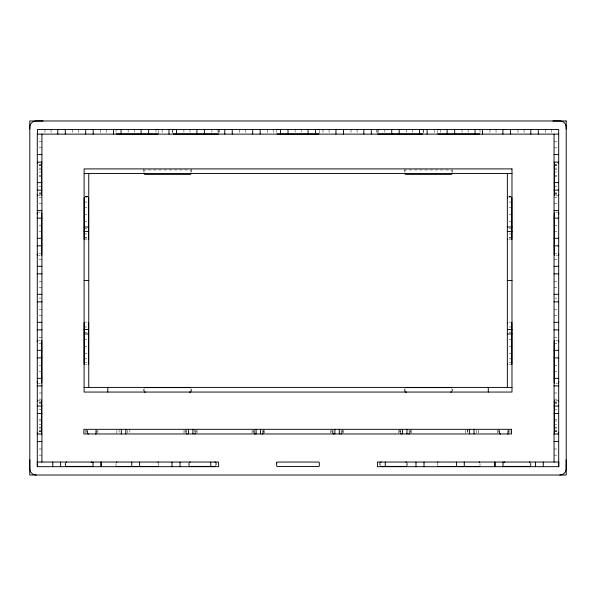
<?xml version="1.0" encoding="UTF-8"?>
<svg xmlns="http://www.w3.org/2000/svg" width="596" height="596" viewBox="0 0 596 596"><rect width="100%" height="100%" fill="white"/><g stroke="black" fill="none" stroke-linecap="round" stroke-linejoin="round"><path stroke-width="0.45" stroke-dasharray="2.98 2.23" d="M96.641 432.845L96.641 430.729M195.831 432.793L195.831 430.744M263.454 432.815L263.454 430.722M342.074 432.845L342.074 430.729M410.018 432.83L410.018 430.752M508.679 432.875L508.679 430.737M39.142 141.706L41.921 141.706M554.057 141.706L556.835 141.706M39.142 147.823L41.921 147.823M554.057 147.823L556.835 147.823M39.142 164.407L40.997 164.407M554.98 164.407L556.835 164.407M39.142 165.055L40.997 165.055M554.98 165.055L556.835 165.055M39.142 165.748L40.997 165.748M554.98 165.748L556.835 165.748M39.142 168.102L40.997 168.102M554.98 168.102L556.835 168.102M39.142 169.577L41.921 169.577M554.057 169.577L556.835 169.577M39.142 171.983L40.997 171.983M554.98 171.983L556.835 171.983M39.142 175.701L41.921 175.701M554.057 175.701L556.835 175.701M39.142 176.781L40.997 176.781M554.98 176.781L556.835 176.781M39.142 186.675L40.997 186.675M554.98 186.675L556.835 186.675M39.142 192.91L40.997 192.91M554.98 192.91L556.835 192.91M39.142 193.581L40.997 193.581M554.98 193.581L556.835 193.581M39.142 194.169L40.997 194.169M554.98 194.169L556.835 194.169M38.554 195.786L40.178 195.786M555.837 195.786L557.431 195.786M85.049 196.188L88.759 196.188M507.345 196.188L511.063 196.188M85.049 196.3L88.759 196.3M509.207 196.3L511.063 196.3M85.049 196.464L88.759 196.464M509.207 196.464L511.063 196.464M85.049 196.673L88.759 196.673M509.207 196.673L511.063 196.673M85.533 197.164L87.061 197.164M508.939 197.164L510.467 197.164M39.142 197.589L41.921 197.589M554.057 197.589L556.835 197.589M85.049 202.066L86.904 202.066M509.207 202.066L511.063 202.066M39.142 203.713L41.921 203.713M554.057 203.713L556.835 203.713M85.049 207.579L86.904 207.579M509.207 207.579L511.063 207.579M38.666 212.779L40.193 212.779M555.815 212.779L557.32 212.779M85.049 214.389L86.904 214.389M509.207 214.389L511.063 214.389M85.049 221.637L86.904 221.637M509.207 221.637L511.063 221.637M39.142 225.258L41.921 225.258M554.057 225.258L556.835 225.258M85.049 228.447L86.904 228.447M509.207 228.447L511.063 228.447M39.142 231.382L41.921 231.382M554.057 231.382L556.835 231.382M85.049 233.96L86.904 233.96M509.207 233.96L511.063 233.96M85.049 237.305L86.904 237.305M509.207 237.305L511.063 237.305M85.049 238.072L86.904 238.072M509.207 238.072L511.063 238.072M85.481 239.815L87.001 239.815M508.999 239.815L510.519 239.815M39.142 253.27L41.921 253.27M554.057 253.27L556.835 253.27M38.613 255.438L40.133 255.438M555.874 255.438L557.372 255.438M39.142 259.394L41.921 259.394M554.057 259.394L556.835 259.394M39.142 281.282L41.921 281.282M554.057 281.282L556.835 281.282M39.142 287.406L41.921 287.406M554.057 287.406L556.835 287.406M39.142 298.082L40.997 298.082M554.98 298.082L556.835 298.082M39.142 309.428L41.921 309.428M554.057 309.428L556.835 309.428M39.142 315.552L41.921 315.552M554.057 315.552L556.835 315.552M85.481 322.086L87.001 322.086M508.999 322.086L510.519 322.086M85.049 326.988L86.904 326.988M509.207 326.988L511.063 326.988M85.049 332.501L86.904 332.501M509.207 332.501L511.063 332.501M39.142 337.306L41.921 337.306M554.057 337.306L556.835 337.306M85.049 339.31L86.904 339.31M509.207 339.31L511.063 339.31M38.666 340.562L40.193 340.562M555.815 340.562L557.32 340.562M39.142 343.423L41.921 343.423M554.057 343.423L556.835 343.423M85.049 346.559L86.904 346.559M509.207 346.559L511.063 346.559M85.049 353.368L86.904 353.368M509.207 353.368L511.063 353.368M85.049 358.881L86.904 358.881M509.207 358.881L511.063 358.881M85.049 362.226L86.904 362.226M509.207 362.226L511.063 362.226M85.533 364.737L87.061 364.737M508.939 364.737L510.467 364.737M39.142 365.318L41.921 365.318M554.057 365.318L556.835 365.318M39.142 371.435L41.921 371.435M554.057 371.435L556.835 371.435M38.613 383.221L40.133 383.221M555.874 383.221L557.372 383.221M39.142 392.988L41.921 392.988M554.057 392.988L556.835 392.988M39.142 399.104L41.921 399.104M554.057 399.104L556.835 399.104M38.554 400.214L40.178 400.214M555.837 400.214L557.431 400.214M39.142 402.002L40.997 402.002M554.98 402.002L556.835 402.002M39.142 402.591L40.997 402.591M554.98 402.591L556.835 402.591M39.142 403.261L40.997 403.261M554.98 403.261L556.835 403.261M39.142 409.497L40.997 409.497M554.98 409.497L556.835 409.497M39.142 419.39L40.997 419.39M554.98 419.39L556.835 419.39M39.142 421L41.921 421M554.057 421L556.835 421M39.142 424.188L40.997 424.188M554.98 424.188L556.835 424.188M39.142 427.116L41.921 427.116M554.057 427.116L556.835 427.116M39.142 428.062L40.997 428.062M554.98 428.062L556.835 428.062M39.142 430.424L40.997 430.424M554.98 430.424L556.835 430.424M39.142 431.117L40.997 431.117M554.98 431.117L556.835 431.117M39.142 431.765L40.997 431.765M554.98 431.765L556.835 431.765M39.142 449.012L41.921 449.012M554.057 449.012L556.835 449.012M39.142 455.128L41.921 455.128M554.057 455.128L556.835 455.128M253.926 432.845L253.926 430.729M185.982 432.83L185.982 430.752M87.321 432.875L87.321 430.737M499.359 432.845L499.359 430.729M400.169 432.793L400.169 430.744M332.546 432.815L332.546 430.722M551.807 129.488L551.807 133.199M545.712 129.488L545.712 133.199M530.909 462.973L530.909 465.752M530.328 463.375L530.328 465.744M524.063 129.488L524.063 133.199M517.969 129.488L517.969 133.199M509.96 430.245L509.96 433.031M508.857 429.321L508.857 433.031M507.717 430.245L507.717 433.031M499.716 430.245L499.724 433.031M498.532 429.321L498.532 433.031M497.466 430.245L497.466 433.031M496.043 129.488L496.043 133.199M489.949 129.488L489.949 133.199M480.011 130.293L480.011 132.401M480.011 463.599L480.011 465.707M478.573 430.245L478.573 433.031M476.323 430.245L476.323 433.031M468.158 129.488L468.158 132.267M467.823 429.321L467.823 433.031M467.815 429.321L467.815 433.031M465.565 430.245L465.565 433.031M462.064 129.488L462.064 132.267M452.424 169.823L452.424 171.678M452.401 389.27L452.401 391.125M451.999 171.998L451.992 170.709A0.827 0.827 0 0 0 451.314 169.942L405.824 169.927A0.827 0.827 0 0 0 404.997 170.732L404.997 172.065M451.999 388.748L451.999 391.214M440.273 129.488L440.273 132.267M437.36 130.457L437.36 132.781M437.36 463.219L437.36 465.543M434.179 129.488L434.179 133.199M423.704 130.412L423.704 132.267M423.167 130.323L423.167 132.804M412.73 129.488L412.73 132.267M411.389 430.245L411.389 433.031M410.286 429.321L410.286 433.031M409.139 430.245L409.139 433.031M407.277 462.973L407.277 465.752M406.748 463.375L406.748 465.744M406.636 129.488L406.636 132.267M404.997 388.793L404.997 391.05M404.498 168.899L404.498 171.678M404.475 389.27L404.475 392.056M400.572 429.321L400.564 433.031M399.38 429.321L399.38 433.031M398.322 430.245L398.322 433.031M384.845 129.488L384.845 132.267M380.166 463.315L380.166 465.722M379.563 462.042L379.563 465.752M378.751 129.488L378.751 132.267M377.164 130.308L377.164 132.759M376.784 129.488L376.784 132.267M357.093 129.488L357.093 133.199M351.007 129.488L351.007 133.199M343.363 430.245L343.363 433.031M342.26 429.321L342.26 433.031M341.121 430.245L341.121 433.031M333.022 430.245L333.03 433.031M331.838 429.321L331.838 433.031M330.773 430.245L330.773 433.031M329.074 129.488L329.074 133.199M322.987 129.488L322.987 133.199M319.329 130.457L319.329 132.781M301.189 129.488L301.189 132.267M295.102 129.488L295.102 132.267M276.671 130.293L276.671 132.401M273.646 129.488L273.646 133.199M267.559 129.488L267.559 133.199M264.631 430.245L264.631 433.031M263.566 429.321L263.566 433.031M262.374 430.245L262.382 433.031M254.283 430.245L254.283 433.031M253.136 429.321L253.136 433.031M252.034 430.245L252.034 433.031M245.768 129.488L245.768 133.199M239.674 129.488L239.674 133.199M219.328 129.488L219.328 132.267M218.836 130.308L218.836 132.759M218.017 129.488L218.017 132.267M216.482 462.042L216.482 465.752M215.834 463.315L215.834 465.722M211.923 129.488L211.923 132.267M197.082 430.245L197.082 433.031M196.017 429.321L196.017 433.031M194.825 429.321L194.832 433.031M191.607 168.899L191.607 171.678M191.584 389.27L191.584 392.056M191.003 172.065L191.003 170.732A0.82 0.82 0 0 0 190.176 169.927L144.806 169.942A0.82 0.82 0 0 0 144.128 170.709L144.128 171.998M191.003 388.793L191.003 391.05M189.997 129.488L189.997 132.267M189.252 463.375L189.252 465.744M188.776 462.973L188.776 465.752M186.265 429.321L186.265 433.031M185.118 429.321L185.118 433.031M184.015 430.245L184.015 433.031M183.903 129.488L183.903 132.267M172.833 130.323L172.833 132.804M172.408 129.488L172.408 132.267M162.112 129.488L162.112 133.199M158.64 130.457L158.64 132.781M158.64 463.219L158.64 465.543M156.018 129.488L156.018 132.267M144.128 388.741L144.128 391.214M143.681 168.899L143.681 171.678M143.666 389.27L143.666 391.125M134.227 129.488L134.227 132.267M129.839 429.321L129.839 433.031M128.14 129.488L128.14 132.267M127.581 430.245L127.589 433.031M119.081 429.321L119.081 433.031M116.831 430.245L116.831 433.031M115.989 130.293L115.989 132.401M115.989 463.599L115.989 465.707M106.684 129.488L106.684 133.199M100.59 129.488L100.59 133.199M97.93 430.245L97.93 433.031M96.872 429.321L96.872 433.031M95.68 430.245L95.688 433.031M87.686 430.245L87.686 433.031M86.539 429.321L86.539 433.031M85.437 430.245L85.437 433.031M78.799 129.488L78.799 133.199M72.712 129.488L72.712 133.199M65.672 463.375L65.672 465.744M65.143 462.973L65.143 465.752M51.055 129.488L51.055 133.199M44.961 129.488L44.961 133.199"/><path stroke-width="0.89" d="M566.2 459.933L566.193 469.037A6.243 6.243 0 0 1 562.237 474.572L559.823 475.027M558.69 253.963L558.69 254.715A0.782 0.782 0 0 1 558.176 255.393M558.69 381.745L558.69 382.498A0.782 0.782 0 0 1 558.176 383.168M37.287 401.451L37.876 400.229M558.69 194.557L558.109 195.779M37.287 214.016L37.287 213.487A0.782 0.782 0 0 1 37.824 212.824M37.287 341.799L37.287 341.27A0.782 0.782 0 0 1 37.824 340.607M37.287 163.587L37.891 162.552M558.69 432.42L558.087 433.448M29.8 128.93L29.852 126.404A6.28 6.28 0 0 1 35.514 121.003L43.113 120.973M507.382 197.976L507.39 197.812A0.782 0.782 0 0 1 507.501 197.529M41.467 433.322L41.452 400.341M554.556 162.678L554.563 195.659M41.452 195.659L41.467 162.678M554.563 400.341L554.556 433.322M65.933 462.198L66.64 462.042M189.513 462.198L190.221 462.042M380.442 462.191L381.284 462.042M504.015 462.191L504.864 462.042M91.94 466.4L66 466.407M215.521 466.4L189.58 466.407M406.42 466.407L380.479 466.4M530 466.407L504.06 466.4M116.801 462.042L116.637 462.056A0.782 0.782 0 0 0 116.354 462.168M117.218 129.488L116.697 129.488A0.782 0.782 0 0 0 116.28 129.66M174.129 129.488L173.563 129.488A0.82 0.82 0 0 0 173.131 129.667M277.907 129.488L277.378 129.488A0.782 0.782 0 0 0 276.961 129.66M450.68 392.056L451.254 392.049A0.827 0.827 0 0 0 451.686 391.87M378.728 129.488L377.916 129.488A0.812 0.812 0 0 0 377.484 129.66M438.835 129.488L438.082 129.488A0.782 0.782 0 0 0 437.665 129.652M189.416 392.056L190.243 392.049A0.82 0.82 0 0 0 190.683 391.885M558.69 134.122L37.287 134.122L37.287 466.683L218.643 466.683L218.643 462.042L37.287 462.042M37.287 154.602L41.921 154.602M554.057 154.602L558.69 154.602M37.287 162.134L41.921 162.134M554.057 162.134L558.69 162.134M84.118 173.533L511.986 173.533M37.287 182.614L41.921 182.614M554.057 182.614L558.69 182.614M37.287 190.146L41.921 190.146M554.057 190.146L558.69 190.146M37.287 210.626L41.921 210.626M554.057 210.626L558.69 210.626M37.287 218.158L41.921 218.158M554.057 218.158L558.69 218.158M84.118 226.979L88.759 226.979M507.345 226.979L511.986 226.979M84.118 231.397L88.759 231.397M507.345 231.397L511.986 231.397M37.287 238.296L41.921 238.296M554.057 238.296L558.69 238.296M37.287 245.828L41.921 245.828M554.057 245.828L558.69 245.828M37.287 266.308L41.921 266.308M554.057 266.308L558.69 266.308M37.287 273.84L41.921 273.84M554.057 273.84L558.69 273.84M84.118 280.425L88.759 280.53M507.345 280.425L511.986 280.53M37.287 294.32L41.921 294.32M554.057 294.32L558.69 294.32M37.287 301.852L41.921 301.852M554.057 301.852L558.69 301.852M37.287 322.332L41.921 322.332M554.057 322.332L558.69 322.332M84.118 329.551L88.759 329.551M507.345 329.551L511.986 329.551M37.287 329.864L41.921 329.864M554.057 329.864L558.69 329.864M84.118 333.976L88.759 333.976M507.345 333.976L511.986 333.976M37.287 350.344L41.921 350.344M554.057 350.344L558.69 350.344M37.287 357.876L41.921 357.876M554.057 357.876L558.69 357.876M37.287 378.356L41.921 378.356M554.057 378.356L558.69 378.356M37.287 385.888L41.921 385.888M554.057 385.888L558.69 385.888M84.096 387.415L511.986 387.415M37.287 406.025L41.921 406.025M554.057 406.025L558.69 406.025M37.287 413.557L41.921 413.557M554.057 413.557L558.69 413.557M37.287 434.03L41.921 434.03M554.057 434.03L558.69 434.03M37.287 441.569L41.921 441.569M554.057 441.569L558.69 441.569M552.887 120.973L560.486 120.995A6.243 6.243 0 0 1 566.125 126.374L566.2 128.93M317.847 129.488L318.599 129.488A0.782 0.782 0 0 1 319.024 129.652M217.272 129.488L218.084 129.488A0.812 0.812 0 0 1 218.516 129.66M157.165 129.488L157.918 129.488A0.782 0.782 0 0 1 158.335 129.652M406.584 392.056L405.757 392.049A0.827 0.827 0 0 1 405.317 391.885M214.716 462.042L215.558 462.191M91.136 462.042L91.985 462.191M421.871 129.488L422.437 129.488A0.82 0.82 0 0 1 422.869 129.667M145.439 392.056L144.865 392.049A0.827 0.827 0 0 1 144.433 391.87M478.782 129.488L479.303 129.488A0.782 0.782 0 0 1 479.72 129.66M529.36 462.042L530.067 462.198M405.779 462.042L406.487 462.198M479.199 462.042L479.363 462.056A0.782 0.782 0 0 1 479.646 462.168M36.267 475.027L33.786 474.595A6.295 6.295 0 0 1 29.8 469.015M558.087 162.552L558.69 163.58M37.891 433.448L37.287 432.413M37.876 195.771L37.287 194.549M558.109 400.221L558.69 401.443M507.382 363.925L507.39 364.089A0.782 0.782 0 0 0 507.501 364.372M558.69 214.009L558.69 213.487A0.782 0.782 0 0 0 558.161 212.824M558.69 341.791L558.69 341.27A0.782 0.782 0 0 0 558.161 340.607M37.287 253.963L37.287 254.708A0.782 0.782 0 0 0 37.801 255.393M37.287 381.738L37.287 382.49A0.782 0.782 0 0 0 37.801 383.168M29.8 459.933L29.807 469.037M558.69 466.683L558.69 129.488L37.414 129.488L37.414 134.122M554.057 134.122L554.057 462.042M543.284 462.042L543.284 466.683M538.307 129.488L538.307 134.122M535.432 462.042L535.432 466.683M530.805 129.488L530.805 134.122M510.422 129.488L510.422 134.122M507.345 173.533L507.345 387.415M503.024 462.042L503.024 466.683M502.927 129.488L502.927 134.122M495.008 462.042L495.008 466.683M494.866 462.042L494.866 466.683M488.288 387.415L488.288 392.056M482.537 129.488L482.537 134.122M475.042 129.488L475.042 134.122M474.043 429.321L474.043 433.955M469.618 429.321L469.618 433.955M464.269 462.042L464.269 466.683M456.424 462.042L456.424 466.683M454.651 129.488L454.651 134.122M451.999 172.989L451.999 173.555A0.827 0.827 0 0 1 451.254 174.397L405.757 174.397A0.827 0.827 0 0 1 404.997 173.563L404.997 173.041M447.156 129.488L447.156 134.122M427.108 129.488L427.108 134.122M424.017 462.042L424.017 466.683M419.614 129.488L419.614 134.122M415.986 462.042L415.986 466.683M406.956 429.321L406.956 433.955M402.531 429.321L402.531 433.955M399.231 129.488L399.231 134.122M391.728 129.488L391.728 134.122M385.262 462.042L385.262 466.683M371.345 129.488L371.345 134.122M363.843 129.488L363.843 134.122M343.46 129.488L343.46 134.122M339.303 429.321L339.303 433.955M335.958 129.488L335.958 134.122M334.885 429.321L334.885 433.955M315.575 129.488L315.575 134.122M308.08 129.488L308.08 134.122M288.032 129.488L288.032 134.122M280.53 129.488L280.53 134.122M260.519 429.321L260.519 433.955M260.147 129.488L260.147 134.122M256.094 429.321L256.094 433.955M252.652 129.488L252.652 134.122M232.261 129.488L232.261 134.122M224.766 129.488L224.766 134.122M210.79 462.042L210.79 466.683M204.376 129.488L204.376 134.122M196.881 129.488L196.881 134.122M192.895 429.321L192.895 433.955M191.003 173.049L191.003 173.57A0.82 0.82 0 0 1 190.243 174.397L144.865 174.397A0.827 0.827 0 0 1 144.128 173.555L144.128 172.989M188.425 429.321L188.425 433.955M180.059 462.042L180.059 466.683M176.498 129.488L176.498 134.122M172.035 462.042L172.035 466.683M168.996 129.488L168.996 134.122M148.613 129.488L148.613 134.122M141.11 129.488L141.11 134.122M139.628 462.042L139.628 466.683M131.776 462.042L131.776 466.683M125.801 429.321L125.801 433.955M121.338 429.321L121.338 433.955M121.07 129.488L121.07 134.122M113.568 129.488L113.568 134.122M107.794 387.415L107.794 392.056M101.186 462.042L101.186 466.683M101.037 462.042L101.037 466.683M93.185 129.488L93.185 134.122M93.021 462.042L93.021 466.683M88.759 173.533L88.759 387.415M85.682 129.488L85.682 134.122M65.299 129.488L65.299 134.122M60.613 462.042L60.613 466.683M57.805 129.488L57.805 134.122M52.761 462.042L52.761 466.683M41.921 134.122L41.921 462.042M37.563 462.042L37.563 466.683M37.354 462.042L37.354 466.683M190.631 387.72A0.82 0.82 0 0 0 190.176 387.586L144.806 387.594A0.82 0.82 0 0 0 144.515 387.713M405.369 387.72A0.827 0.827 0 0 1 405.824 387.586L451.314 387.594A0.827 0.827 0 0 1 451.612 387.713M88.491 239.465A0.782 0.782 0 0 0 88.618 239.033L88.61 197.812A0.782 0.782 0 0 0 88.499 197.529M84.327 197.455A0.782 0.782 0 0 0 84.155 197.865L84.155 239.093A0.782 0.782 0 0 0 84.312 239.51M88.491 322.436A0.782 0.782 0 0 1 88.618 322.868L88.61 364.089A0.782 0.782 0 0 1 88.499 364.372M84.327 364.447A0.782 0.782 0 0 1 84.155 364.029L84.155 322.808A0.782 0.782 0 0 1 84.312 322.391M507.509 239.465A0.782 0.782 0 0 1 507.382 239.033M511.673 197.455A0.782 0.782 0 0 1 511.845 197.865L511.845 239.093A0.782 0.782 0 0 1 511.688 239.51M507.382 322.868A0.782 0.782 0 0 1 507.509 322.436M511.673 364.447A0.782 0.782 0 0 0 511.845 364.029L511.845 322.808A0.782 0.782 0 0 0 511.688 322.391M500.521 433.97A1.155 1.155 0 0 1 499.709 433.642M508.306 433.657A1.155 1.155 0 0 1 507.516 433.97M401.361 433.955A1.185 1.185 0 0 1 400.527 433.62M409.646 433.635A1.185 1.185 0 0 1 408.826 433.955M333.715 433.955A1.17 1.17 0 0 1 332.896 433.62M341.702 433.642A1.17 1.17 0 0 1 340.897 433.955M96.291 433.642A1.155 1.155 0 0 1 95.479 433.97M88.484 433.97A1.155 1.155 0 0 1 87.694 433.657M195.473 433.62A1.185 1.185 0 0 1 194.639 433.955M187.174 433.955A1.185 1.185 0 0 1 186.354 433.635M263.104 433.62A1.17 1.17 0 0 1 262.285 433.955M255.103 433.955A1.17 1.17 0 0 1 254.298 433.642M157.858 462.042A0.782 0.782 0 0 1 158.29 462.176M116.28 466.34A0.782 0.782 0 0 0 116.697 466.512L157.918 466.512A0.782 0.782 0 0 0 158.335 466.348M218.471 133.817A0.812 0.812 0 0 1 218.017 133.958L173.503 133.944A0.812 0.812 0 0 1 173.213 133.832M377.529 133.817A0.812 0.812 0 0 0 377.983 133.958L422.497 133.944A0.812 0.812 0 0 0 422.788 133.832M437.71 462.176A0.782 0.782 0 0 1 438.142 462.042M479.72 466.34A0.782 0.782 0 0 1 479.303 466.512L438.082 466.512A0.782 0.782 0 0 1 437.665 466.348M41.415 383.079A0.782 0.782 0 0 0 41.75 382.431L41.742 341.21A0.782 0.782 0 0 0 41.429 340.718M41.415 255.297A0.782 0.782 0 0 0 41.75 254.648L41.742 213.428A0.782 0.782 0 0 0 41.429 212.936M554.608 383.079A0.782 0.782 0 0 1 554.273 382.438L554.28 341.21A0.782 0.782 0 0 1 554.593 340.711M554.608 255.297A0.782 0.782 0 0 1 554.273 254.656L554.28 213.428A0.782 0.782 0 0 1 554.593 212.936M158.29 133.824A0.782 0.782 0 0 1 157.858 133.958L116.637 133.944A0.782 0.782 0 0 1 116.354 133.832M437.71 133.824A0.782 0.782 0 0 0 438.142 133.958L479.363 133.944A0.782 0.782 0 0 0 479.646 133.832M318.972 133.824A0.782 0.782 0 0 1 318.54 133.958L277.319 133.944A0.782 0.782 0 0 1 277.043 133.832M276.671 462.787L276.671 465.707A0.782 0.782 0 0 0 277.378 466.512L318.599 466.512A0.782 0.782 0 0 0 319.329 465.722L319.329 462.809A0.782 0.782 0 0 0 318.54 462.042L277.319 462.056A0.782 0.782 0 0 0 276.671 462.787M566.2 120.973L29.8 120.973L29.8 475.027L566.2 475.027L566.2 120.973M511.986 168.899L84.118 168.899L84.096 392.056L511.986 392.056L511.986 168.899M511.532 429.321L83.872 429.321L83.872 433.955L511.532 433.955L511.532 429.321M558.765 462.042L377.41 462.042L377.41 466.683L558.765 466.683L558.765 462.042"/></g></svg>
